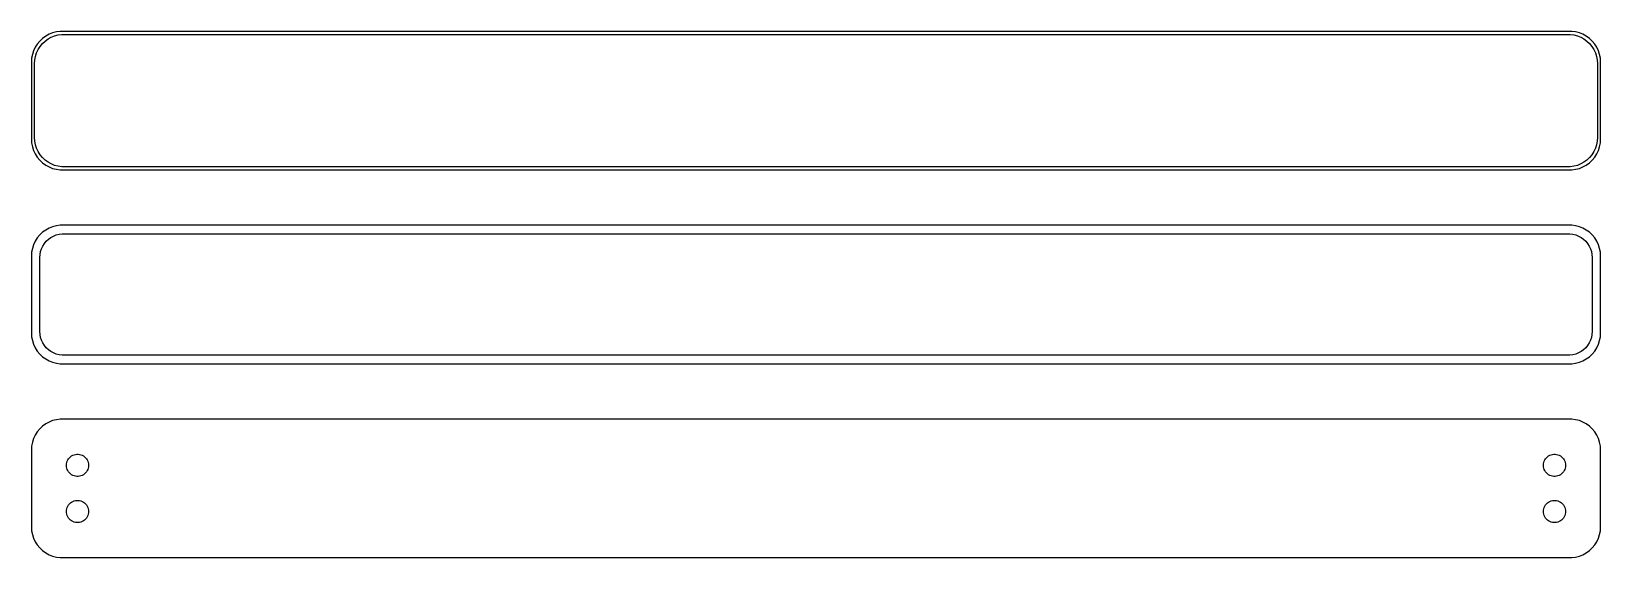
# Model space of a CAD drawing. Header units: metres. Extents: x -128 to 128, y 52 to 137.
import ezdxf

# ---------------------------------------------------------------- set-up
doc = ezdxf.new("R2010")
doc.units = ezdxf.units.M

msp = doc.modelspace()

# ---------------------------------------------------------------- linework, layer by layer
for p, q in [((-126.545, 135.189), (-126.882, 134.659)), ((-126.145, 135.673), (-126.545, 135.189)), ((-125.687, 136.103), (-126.145, 135.673)), ((-126.093, 134.792), (-125.713, 135.252)), ((-125.713, 135.252), (-125.278, 135.66)), ((-125.179, 136.472), (-125.687, 136.103)), ((-125.278, 135.66), (-124.795, 136.011)), ((-124.629, 136.774), (-125.179, 136.472)), ((-124.795, 136.011), (-124.272, 136.298)), ((-124.045, 137.005), (-124.629, 136.774)), ((-124.272, 136.298), (-123.718, 136.518)), ((-123.437, 137.161), (-124.045, 137.005)), ((-123.718, 136.518), (-123.14, 136.666)), ((-122.814, 137.24), (-123.437, 137.161)), ((-123.14, 136.666), (-122.548, 136.741)), ((122.814, 137.24), (-122.814, 137.24)), ((-122.548, 136.741), (122.548, 136.741)), ((122.548, 136.741), (123.14, 136.666)), ((123.437, 137.161), (122.814, 137.24)), ((123.14, 136.666), (123.718, 136.518)), ((124.045, 137.005), (123.437, 137.161)), ((123.718, 136.518), (124.272, 136.298)), ((124.629, 136.774), (124.045, 137.005)), ((124.272, 136.298), (124.795, 136.011)), ((125.179, 136.472), (124.629, 136.774)), ((124.795, 136.011), (125.278, 135.66)), ((125.687, 136.103), (125.179, 136.472)), ((125.278, 135.66), (125.713, 135.252)), ((126.145, 135.673), (125.687, 136.103)), ((125.713, 135.252), (126.093, 134.792)), ((126.545, 135.189), (126.145, 135.673)), ((126.882, 134.659), (126.545, 135.189)), ((-127.461, 132.877), (-127.5, 132.25)), ((-127.343, 133.493), (-127.461, 132.877)), ((-127.149, 134.091), (-127.343, 133.493)), ((-126.882, 134.659), (-127.149, 134.091)), ((-126.963, 132.595), (-126.851, 133.181)), ((-126.851, 133.181), (-126.666, 133.749)), ((-126.666, 133.749), (-126.412, 134.288)), ((-126.412, 134.288), (-126.093, 134.792)), ((126.093, 134.792), (126.412, 134.288)), ((126.412, 134.288), (126.666, 133.749)), ((126.666, 133.749), (126.851, 133.181)), ((126.851, 133.181), (126.963, 132.595)), ((127.149, 134.091), (126.882, 134.659)), ((127.343, 133.493), (127.149, 134.091)), ((127.461, 132.877), (127.343, 133.493)), ((127.5, 132.25), (127.461, 132.877)), ((-127.5, 132.25), (-127.5, 119.75)), ((-127, 132), (-126.963, 132.595)), ((-127, 120), (-127, 132)), ((126.963, 132.595), (127, 132)), ((127, 132), (127, 120)), ((127.5, 119.75), (127.5, 132.25)), ((-126.963, 119.405), (-127, 120)), ((127, 120), (126.963, 119.405)), ((-127.5, 119.75), (-127.461, 119.123)), ((-127.461, 119.123), (-127.343, 118.507)), ((-127.343, 118.507), (-127.149, 117.909)), ((-127.149, 117.909), (-126.882, 117.341)), ((-126.851, 118.819), (-126.963, 119.405)), ((-126.882, 117.341), (-126.545, 116.811)), ((-126.666, 118.251), (-126.851, 118.819)), ((-126.412, 117.712), (-126.666, 118.251)), ((-126.093, 117.208), (-126.412, 117.712)), ((126.412, 117.712), (126.093, 117.208)), ((126.666, 118.251), (126.412, 117.712)), ((126.545, 116.811), (126.882, 117.341)), ((126.851, 118.819), (126.666, 118.251)), ((126.963, 119.405), (126.851, 118.819)), ((126.882, 117.341), (127.149, 117.909)), ((127.149, 117.909), (127.343, 118.507)), ((127.343, 118.507), (127.461, 119.123)), ((127.461, 119.123), (127.5, 119.75)), ((-126.545, 116.811), (-126.145, 116.327)), ((-126.145, 116.327), (-125.687, 115.897)), ((-125.713, 116.748), (-126.093, 117.208)), ((-125.278, 116.34), (-125.713, 116.748)), ((-125.687, 115.897), (-125.179, 115.528)), ((-124.795, 115.989), (-125.278, 116.34)), ((-125.179, 115.528), (-124.629, 115.226)), ((-124.272, 115.702), (-124.795, 115.989)), ((-124.629, 115.226), (-124.045, 114.995)), ((-123.718, 115.482), (-124.272, 115.702)), ((-124.045, 114.995), (-123.437, 114.839)), ((-123.14, 115.334), (-123.718, 115.482)), ((-123.437, 114.839), (-122.814, 114.76)), ((-122.548, 115.259), (-123.14, 115.334)), ((-122.814, 114.76), (122.814, 114.76)), ((122.548, 115.259), (-122.548, 115.259)), ((123.14, 115.334), (122.548, 115.259)), ((122.814, 114.76), (123.437, 114.839)), ((123.718, 115.482), (123.14, 115.334)), ((123.437, 114.839), (124.045, 114.995)), ((124.272, 115.702), (123.718, 115.482)), ((124.045, 114.995), (124.629, 115.226)), ((124.795, 115.989), (124.272, 115.702)), ((124.629, 115.226), (125.179, 115.528)), ((125.278, 116.34), (124.795, 115.989)), ((125.179, 115.528), (125.687, 115.897)), ((125.713, 116.748), (125.278, 116.34)), ((125.687, 115.897), (126.145, 116.327)), ((126.093, 117.208), (125.713, 116.748)), ((126.145, 116.327), (126.545, 116.811)), ((-125.687, 104.603), (-126.145, 104.173)), ((-125.179, 104.972), (-125.687, 104.603)), ((-124.629, 105.274), (-125.179, 104.972)), ((-124.045, 105.505), (-124.629, 105.274)), ((-123.437, 105.661), (-124.045, 105.505)), ((-122.814, 105.74), (-123.437, 105.661)), ((122.814, 105.74), (-122.814, 105.74)), ((123.437, 105.661), (122.814, 105.74)), ((124.045, 105.505), (123.437, 105.661)), ((124.629, 105.274), (124.045, 105.505)), ((125.179, 104.972), (124.629, 105.274)), ((125.687, 104.603), (125.179, 104.972)), ((126.145, 104.173), (125.687, 104.603)), ((-127.149, 102.591), (-127.343, 101.993)), ((-126.882, 103.159), (-127.149, 102.591)), ((-126.545, 103.689), (-126.882, 103.159)), ((-126.145, 104.173), (-126.545, 103.689)), ((-125.848, 101.924), (-125.641, 102.364)), ((-125.641, 102.364), (-125.38, 102.774)), ((-125.38, 102.774), (-125.071, 103.149)), ((-125.071, 103.149), (-124.716, 103.481)), ((-124.716, 103.481), (-124.323, 103.767)), ((-124.323, 103.767), (-123.898, 104.001)), ((-123.898, 104.001), (-123.446, 104.18)), ((-123.446, 104.18), (-122.975, 104.301)), ((-122.975, 104.301), (-122.493, 104.362)), ((-122.493, 104.362), (122.493, 104.362)), ((122.493, 104.362), (122.975, 104.301)), ((122.975, 104.301), (123.446, 104.18)), ((123.446, 104.18), (123.898, 104.001)), ((123.898, 104.001), (124.323, 103.767)), ((124.323, 103.767), (124.716, 103.481)), ((124.716, 103.481), (125.071, 103.149)), ((125.071, 103.149), (125.38, 102.774)), ((125.38, 102.774), (125.641, 102.364)), ((125.641, 102.364), (125.848, 101.924)), ((126.545, 103.689), (126.145, 104.173)), ((126.882, 103.159), (126.545, 103.689)), ((127.149, 102.591), (126.882, 103.159)), ((127.343, 101.993), (127.149, 102.591)), ((-127.461, 101.377), (-127.5, 100.75)), ((-127.5, 100.75), (-127.5, 88.25)), ((-127.343, 101.993), (-127.461, 101.377)), ((-126.119, 100.5), (-126.089, 100.985)), ((-126.119, 88.5), (-126.119, 100.5)), ((-126.089, 100.985), (-125.998, 101.462)), ((-125.998, 101.462), (-125.848, 101.924)), ((125.848, 101.924), (125.998, 101.462)), ((125.998, 101.462), (126.089, 100.985)), ((126.089, 100.985), (126.119, 100.5)), ((126.119, 100.5), (126.119, 88.5)), ((127.461, 101.377), (127.343, 101.993)), ((127.5, 100.75), (127.461, 101.377)), ((127.5, 88.25), (127.5, 100.75)), ((-127.5, 88.25), (-127.461, 87.6233)), ((-127.461, 87.6233), (-127.343, 87.0066)), ((-127.343, 87.0066), (-127.149, 86.4094)), ((-126.089, 88.015), (-126.119, 88.5)), ((-125.998, 87.5377), (-126.089, 88.015)), ((-125.848, 87.0756), (-125.998, 87.5377)), ((-125.641, 86.6359), (-125.848, 87.0756)), ((125.848, 87.0756), (125.641, 86.6359)), ((125.998, 87.5377), (125.848, 87.0756)), ((126.089, 88.015), (125.998, 87.5377)), ((126.119, 88.5), (126.089, 88.015)), ((127.149, 86.4094), (127.343, 87.0066)), ((127.343, 87.0066), (127.461, 87.6233)), ((127.461, 87.6233), (127.5, 88.25)), ((-127.149, 86.4094), (-126.882, 85.8412)), ((-126.882, 85.8412), (-126.545, 85.3111)), ((-126.545, 85.3111), (-126.145, 84.8273)), ((-126.145, 84.8273), (-125.687, 84.3974)), ((-125.687, 84.3974), (-125.179, 84.0284)), ((-125.38, 86.2256), (-125.641, 86.6359)), ((-125.071, 85.8512), (-125.38, 86.2256)), ((-124.716, 85.5185), (-125.071, 85.8512)), ((-124.323, 85.2329), (-124.716, 85.5185)), ((-123.898, 84.9988), (-124.323, 85.2329)), ((-123.446, 84.8199), (-123.898, 84.9988)), ((-122.975, 84.6991), (-123.446, 84.8199)), ((-122.493, 84.6382), (-122.975, 84.6991)), ((122.493, 84.6382), (-122.493, 84.6382)), ((122.975, 84.6991), (122.493, 84.6382)), ((123.446, 84.8199), (122.975, 84.6991)), ((123.898, 84.9988), (123.446, 84.8199)), ((124.323, 85.2329), (123.898, 84.9988)), ((124.716, 85.5185), (124.323, 85.2329)), ((125.071, 85.8512), (124.716, 85.5185)), ((125.38, 86.2256), (125.071, 85.8512)), ((125.179, 84.0284), (125.687, 84.3974)), ((125.641, 86.6359), (125.38, 86.2256)), ((125.687, 84.3974), (126.145, 84.8273)), ((126.145, 84.8273), (126.545, 85.3111)), ((126.545, 85.3111), (126.882, 85.8412)), ((126.882, 85.8412), (127.149, 86.4094)), ((-125.179, 84.0284), (-124.629, 83.7259)), ((-124.629, 83.7259), (-124.045, 83.4947)), ((-124.045, 83.4947), (-123.437, 83.3386)), ((-123.437, 83.3386), (-122.814, 83.2599)), ((-122.814, 83.2599), (122.814, 83.2599)), ((122.814, 83.2599), (123.437, 83.3386)), ((123.437, 83.3386), (124.045, 83.4947)), ((124.045, 83.4947), (124.629, 83.7259)), ((124.629, 83.7259), (125.179, 84.0284)), ((-124.045, 74.0053), (-124.629, 73.7741)), ((-123.437, 74.1614), (-124.045, 74.0053)), ((-122.814, 74.2401), (-123.437, 74.1614)), ((122.814, 74.2401), (-122.814, 74.2401)), ((123.437, 74.1614), (122.814, 74.2401)), ((124.045, 74.0053), (123.437, 74.1614)), ((124.629, 73.7741), (124.045, 74.0053)), ((-126.882, 71.6588), (-127.149, 71.0906)), ((-126.545, 72.1889), (-126.882, 71.6588)), ((-126.145, 72.6727), (-126.545, 72.1889)), ((-125.687, 73.1026), (-126.145, 72.6727)), ((-125.179, 73.4716), (-125.687, 73.1026)), ((-124.629, 73.7741), (-125.179, 73.4716)), ((125.179, 73.4716), (124.629, 73.7741)), ((125.687, 73.1026), (125.179, 73.4716)), ((126.145, 72.6727), (125.687, 73.1026)), ((126.545, 72.1889), (126.145, 72.6727)), ((126.882, 71.6588), (126.545, 72.1889)), ((127.149, 71.0906), (126.882, 71.6588)), ((-127.461, 69.8767), (-127.5, 69.25)), ((-127.5, 69.25), (-127.5, 56.75)), ((-127.343, 70.4934), (-127.461, 69.8767)), ((-127.149, 71.0906), (-127.343, 70.4934)), ((127.343, 70.4934), (127.149, 71.0906)), ((127.461, 69.8767), (127.343, 70.4934)), ((127.5, 69.25), (127.461, 69.8767)), ((127.5, 56.75), (127.5, 69.25)), ((-121.8, 66.75), (-121.786, 66.9756)), ((-121.786, 66.5244), (-121.8, 66.75)), ((-121.786, 66.9756), (-121.743, 67.1976)), ((-121.743, 66.3024), (-121.786, 66.5244)), ((-121.743, 67.1976), (-121.674, 67.4126)), ((-121.674, 66.0874), (-121.743, 66.3024)), ((-121.674, 67.4126), (-121.577, 67.6171)), ((-121.577, 67.6171), (-121.456, 67.808)), ((-121.456, 67.808), (-121.312, 67.9822)), ((-121.312, 67.9822), (-121.147, 68.1369)), ((-121.147, 68.1369), (-120.964, 68.2698)), ((-120.964, 68.2698), (-120.766, 68.3787)), ((-120.766, 68.3787), (-120.556, 68.4619)), ((-120.556, 68.4619), (-120.337, 68.5181)), ((-120.337, 68.5181), (-120.113, 68.5464)), ((-120.113, 68.5464), (-119.887, 68.5464)), ((-119.887, 68.5464), (-119.663, 68.5181)), ((-119.663, 68.5181), (-119.444, 68.4619)), ((-119.444, 68.4619), (-119.234, 68.3787)), ((-119.234, 68.3787), (-119.036, 68.2698)), ((-119.036, 68.2698), (-118.853, 68.1369)), ((-118.853, 68.1369), (-118.688, 67.9822)), ((-118.688, 67.9822), (-118.544, 67.808)), ((-118.544, 67.808), (-118.423, 67.6171)), ((-118.423, 67.6171), (-118.326, 67.4126)), ((-118.326, 67.4126), (-118.257, 67.1976)), ((-118.257, 66.3024), (-118.326, 66.0874)), ((-118.257, 67.1976), (-118.214, 66.9756)), ((-118.214, 66.5244), (-118.257, 66.3024)), ((-118.214, 66.9756), (-118.2, 66.75)), ((-118.2, 66.75), (-118.214, 66.5244)), ((118.2, 66.75), (118.214, 66.9756)), ((118.214, 66.5244), (118.2, 66.75)), ((118.214, 66.9756), (118.257, 67.1976)), ((118.257, 66.3024), (118.214, 66.5244)), ((118.257, 67.1976), (118.326, 67.4126)), ((118.326, 66.0874), (118.257, 66.3024)), ((118.326, 67.4126), (118.423, 67.6171)), ((118.423, 67.6171), (118.544, 67.808)), ((118.544, 67.808), (118.688, 67.9822)), ((118.688, 67.9822), (118.853, 68.1369)), ((118.853, 68.1369), (119.036, 68.2698)), ((119.036, 68.2698), (119.234, 68.3787)), ((119.234, 68.3787), (119.444, 68.4619)), ((119.444, 68.4619), (119.663, 68.5181)), ((119.663, 68.5181), (119.887, 68.5464)), ((119.887, 68.5464), (120.113, 68.5464)), ((120.113, 68.5464), (120.337, 68.5181)), ((120.337, 68.5181), (120.556, 68.4619)), ((120.556, 68.4619), (120.766, 68.3787)), ((120.766, 68.3787), (120.964, 68.2698)), ((120.964, 68.2698), (121.147, 68.1369)), ((121.147, 68.1369), (121.312, 67.9822)), ((121.312, 67.9822), (121.456, 67.808)), ((121.456, 67.808), (121.577, 67.6171)), ((121.577, 67.6171), (121.674, 67.4126)), ((121.674, 67.4126), (121.743, 67.1976)), ((121.743, 66.3024), (121.674, 66.0874)), ((121.743, 67.1976), (121.786, 66.9756)), ((121.786, 66.5244), (121.743, 66.3024)), ((121.786, 66.9756), (121.8, 66.75)), ((121.8, 66.75), (121.786, 66.5244)), ((-121.577, 65.8828), (-121.674, 66.0874)), ((-121.456, 65.692), (-121.577, 65.8828)), ((-121.312, 65.5178), (-121.456, 65.692)), ((-121.147, 65.3631), (-121.312, 65.5178)), ((-120.964, 65.2302), (-121.147, 65.3631)), ((-120.766, 65.1213), (-120.964, 65.2302)), ((-120.556, 65.0381), (-120.766, 65.1213)), ((-120.337, 64.9819), (-120.556, 65.0381)), ((-120.113, 64.9536), (-120.337, 64.9819)), ((-119.887, 64.9536), (-120.113, 64.9536)), ((-119.663, 64.9819), (-119.887, 64.9536)), ((-119.444, 65.0381), (-119.663, 64.9819)), ((-119.234, 65.1213), (-119.444, 65.0381)), ((-119.036, 65.2302), (-119.234, 65.1213)), ((-118.853, 65.3631), (-119.036, 65.2302)), ((-118.688, 65.5178), (-118.853, 65.3631)), ((-118.544, 65.692), (-118.688, 65.5178)), ((-118.423, 65.8828), (-118.544, 65.692)), ((-118.326, 66.0874), (-118.423, 65.8828)), ((118.423, 65.8828), (118.326, 66.0874)), ((118.544, 65.692), (118.423, 65.8828)), ((118.688, 65.5178), (118.544, 65.692)), ((118.853, 65.3631), (118.688, 65.5178)), ((119.036, 65.2302), (118.853, 65.3631)), ((119.234, 65.1213), (119.036, 65.2302)), ((119.444, 65.0381), (119.234, 65.1213)), ((119.663, 64.9819), (119.444, 65.0381)), ((119.887, 64.9536), (119.663, 64.9819)), ((120.113, 64.9536), (119.887, 64.9536)), ((120.337, 64.9819), (120.113, 64.9536)), ((120.556, 65.0381), (120.337, 64.9819)), ((120.766, 65.1213), (120.556, 65.0381)), ((120.964, 65.2302), (120.766, 65.1213)), ((121.147, 65.3631), (120.964, 65.2302)), ((121.312, 65.5178), (121.147, 65.3631)), ((121.456, 65.692), (121.312, 65.5178)), ((121.577, 65.8828), (121.456, 65.692)), ((121.674, 66.0874), (121.577, 65.8828)), ((-121.8, 59.25), (-121.786, 59.4756)), ((-121.786, 59.0244), (-121.8, 59.25)), ((-121.786, 59.4756), (-121.743, 59.6976)), ((-121.743, 58.8024), (-121.786, 59.0244)), ((-121.743, 59.6976), (-121.674, 59.9126)), ((-121.674, 58.5874), (-121.743, 58.8024)), ((-121.674, 59.9126), (-121.577, 60.1172)), ((-121.577, 60.1172), (-121.456, 60.308)), ((-121.456, 60.308), (-121.312, 60.4822)), ((-121.312, 60.4822), (-121.147, 60.6369)), ((-121.147, 60.6369), (-120.964, 60.7698)), ((-120.964, 60.7698), (-120.766, 60.8787)), ((-120.766, 60.8787), (-120.556, 60.9619)), ((-120.556, 60.9619), (-120.337, 61.0181)), ((-120.337, 61.0181), (-120.113, 61.0464)), ((-120.113, 61.0464), (-119.887, 61.0464)), ((-119.887, 61.0464), (-119.663, 61.0181)), ((-119.663, 61.0181), (-119.444, 60.9619)), ((-119.444, 60.9619), (-119.234, 60.8787)), ((-119.234, 60.8787), (-119.036, 60.7698)), ((-119.036, 60.7698), (-118.853, 60.6369)), ((-118.853, 60.6369), (-118.688, 60.4822)), ((-118.688, 60.4822), (-118.544, 60.308)), ((-118.544, 60.308), (-118.423, 60.1172)), ((-118.423, 60.1172), (-118.326, 59.9126)), ((-118.326, 59.9126), (-118.257, 59.6976)), ((-118.257, 58.8024), (-118.326, 58.5874)), ((-118.257, 59.6976), (-118.214, 59.4756)), ((-118.214, 59.0244), (-118.257, 58.8024)), ((-118.214, 59.4756), (-118.2, 59.25)), ((-118.2, 59.25), (-118.214, 59.0244)), ((118.2, 59.25), (118.214, 59.4756)), ((118.214, 59.0244), (118.2, 59.25)), ((118.214, 59.4756), (118.257, 59.6976)), ((118.257, 58.8024), (118.214, 59.0244)), ((118.257, 59.6976), (118.326, 59.9126)), ((118.326, 58.5874), (118.257, 58.8024)), ((118.326, 59.9126), (118.423, 60.1172)), ((118.423, 60.1172), (118.544, 60.308)), ((118.544, 60.308), (118.688, 60.4822)), ((118.688, 60.4822), (118.853, 60.6369)), ((118.853, 60.6369), (119.036, 60.7698)), ((119.036, 60.7698), (119.234, 60.8787)), ((119.234, 60.8787), (119.444, 60.9619)), ((119.444, 60.9619), (119.663, 61.0181)), ((119.663, 61.0181), (119.887, 61.0464)), ((119.887, 61.0464), (120.113, 61.0464)), ((120.113, 61.0464), (120.337, 61.0181)), ((120.337, 61.0181), (120.556, 60.9619)), ((120.556, 60.9619), (120.766, 60.8787)), ((120.766, 60.8787), (120.964, 60.7698)), ((120.964, 60.7698), (121.147, 60.6369)), ((121.147, 60.6369), (121.312, 60.4822)), ((121.312, 60.4822), (121.456, 60.308)), ((121.456, 60.308), (121.577, 60.1172)), ((121.577, 60.1172), (121.674, 59.9126)), ((121.674, 59.9126), (121.743, 59.6976)), ((121.743, 58.8024), (121.674, 58.5874)), ((121.743, 59.6976), (121.786, 59.4756)), ((121.786, 59.0244), (121.743, 58.8024)), ((121.786, 59.4756), (121.8, 59.25)), ((121.8, 59.25), (121.786, 59.0244)), ((-127.5, 56.75), (-127.461, 56.1233)), ((-127.461, 56.1233), (-127.343, 55.5066)), ((-121.577, 58.3829), (-121.674, 58.5874)), ((-121.456, 58.192), (-121.577, 58.3829)), ((-121.312, 58.0178), (-121.456, 58.192)), ((-121.147, 57.8631), (-121.312, 58.0178)), ((-120.964, 57.7302), (-121.147, 57.8631)), ((-120.766, 57.6213), (-120.964, 57.7302)), ((-120.556, 57.5381), (-120.766, 57.6213)), ((-120.337, 57.4819), (-120.556, 57.5381)), ((-120.113, 57.4536), (-120.337, 57.4819)), ((-119.887, 57.4536), (-120.113, 57.4536)), ((-119.663, 57.4819), (-119.887, 57.4536)), ((-119.444, 57.5381), (-119.663, 57.4819)), ((-119.234, 57.6213), (-119.444, 57.5381)), ((-119.036, 57.7302), (-119.234, 57.6213)), ((-118.853, 57.8631), (-119.036, 57.7302)), ((-118.688, 58.0178), (-118.853, 57.8631)), ((-118.544, 58.192), (-118.688, 58.0178)), ((-118.423, 58.3829), (-118.544, 58.192)), ((-118.326, 58.5874), (-118.423, 58.3829)), ((118.423, 58.3829), (118.326, 58.5874)), ((118.544, 58.192), (118.423, 58.3829)), ((118.688, 58.0178), (118.544, 58.192)), ((118.853, 57.8631), (118.688, 58.0178)), ((119.036, 57.7302), (118.853, 57.8631)), ((119.234, 57.6213), (119.036, 57.7302)), ((119.444, 57.5381), (119.234, 57.6213)), ((119.663, 57.4819), (119.444, 57.5381)), ((119.887, 57.4536), (119.663, 57.4819)), ((120.113, 57.4536), (119.887, 57.4536)), ((120.337, 57.4819), (120.113, 57.4536)), ((120.556, 57.5381), (120.337, 57.4819)), ((120.766, 57.6213), (120.556, 57.5381)), ((120.964, 57.7302), (120.766, 57.6213)), ((121.147, 57.8631), (120.964, 57.7302)), ((121.312, 58.0178), (121.147, 57.8631)), ((121.456, 58.192), (121.312, 58.0178)), ((121.577, 58.3829), (121.456, 58.192)), ((121.674, 58.5874), (121.577, 58.3829)), ((127.343, 55.5066), (127.461, 56.1233)), ((127.461, 56.1233), (127.5, 56.75)), ((-127.343, 55.5066), (-127.149, 54.9094)), ((-127.149, 54.9094), (-126.882, 54.3412)), ((-126.882, 54.3412), (-126.545, 53.8111)), ((-126.545, 53.8111), (-126.145, 53.3273)), ((126.145, 53.3273), (126.545, 53.8111)), ((126.545, 53.8111), (126.882, 54.3412)), ((126.882, 54.3412), (127.149, 54.9094)), ((127.149, 54.9094), (127.343, 55.5066)), ((-126.145, 53.3273), (-125.687, 52.8974)), ((-125.687, 52.8974), (-125.179, 52.5284)), ((-125.179, 52.5284), (-124.629, 52.2259)), ((-124.629, 52.2259), (-124.045, 51.9947)), ((-124.045, 51.9947), (-123.437, 51.8386)), ((-123.437, 51.8386), (-122.814, 51.7599)), ((-122.814, 51.7599), (122.814, 51.7599)), ((122.814, 51.7599), (123.437, 51.8386)), ((123.437, 51.8386), (124.045, 51.9947)), ((124.045, 51.9947), (124.629, 52.2259)), ((124.629, 52.2259), (125.179, 52.5284)), ((125.179, 52.5284), (125.687, 52.8974)), ((125.687, 52.8974), (126.145, 53.3273))]:
    msp.add_line(p, q)

doc.saveas('drawing.dxf')
